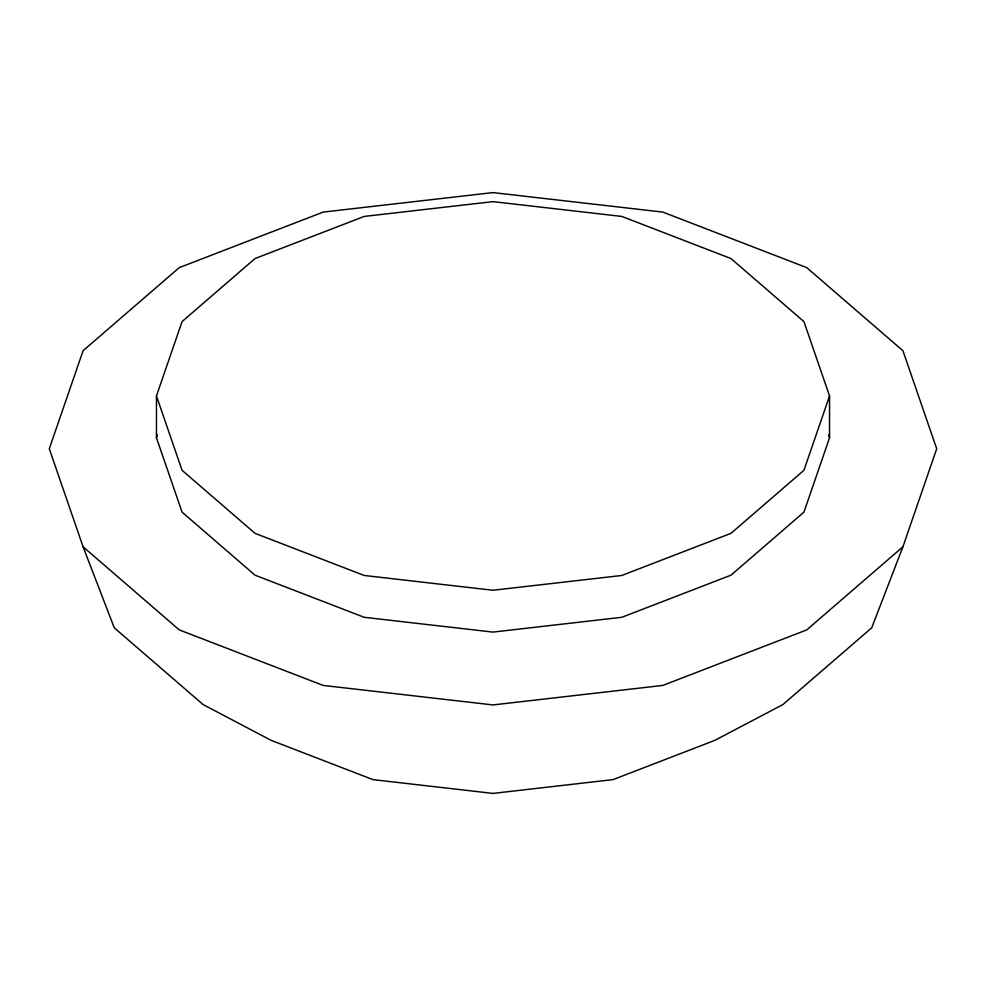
<?xml version="1.0" encoding="UTF-8"?>
<svg xmlns="http://www.w3.org/2000/svg" width="986" height="986" viewBox="0 0 986 986"><rect width="100%" height="100%" fill="white"/><g stroke="black" fill="none" stroke-linecap="round" stroke-linejoin="round"><path stroke-width="1.48" d="M156.454 395.953L182.065 321.596L255.017 258.554L364.204 216.427L493 201.637L621.796 216.427L730.983 258.554L803.935 321.596L829.546 395.953L829.546 437.784L803.935 512.141L730.983 575.183L621.796 617.298L493 632.088L364.204 617.298L255.017 575.183L182.065 512.141L156.454 437.784L156.454 395.953L182.065 470.31L255.017 533.34L364.204 575.467L493 590.257L621.796 575.467L730.983 533.34L803.935 470.31L829.546 395.953M156.454 437.784L157.427 434.925M902.929 546.786L936.7 448.753L902.929 350.733L806.745 267.625L662.802 212.089L493 192.59L323.198 212.089L179.255 267.625L83.07 350.733L49.3 448.753L83.07 546.786L114.277 627.823L203.141 704.596L271.15 740.35L372.93 779.618L493 793.41L613.07 779.618L714.85 740.35L782.859 704.596L871.723 627.823L902.929 546.786L806.745 629.894L662.802 685.43L493 704.928L323.198 685.43L179.255 629.894L83.07 546.786M828.573 434.925L829.546 437.784"/></g></svg>
